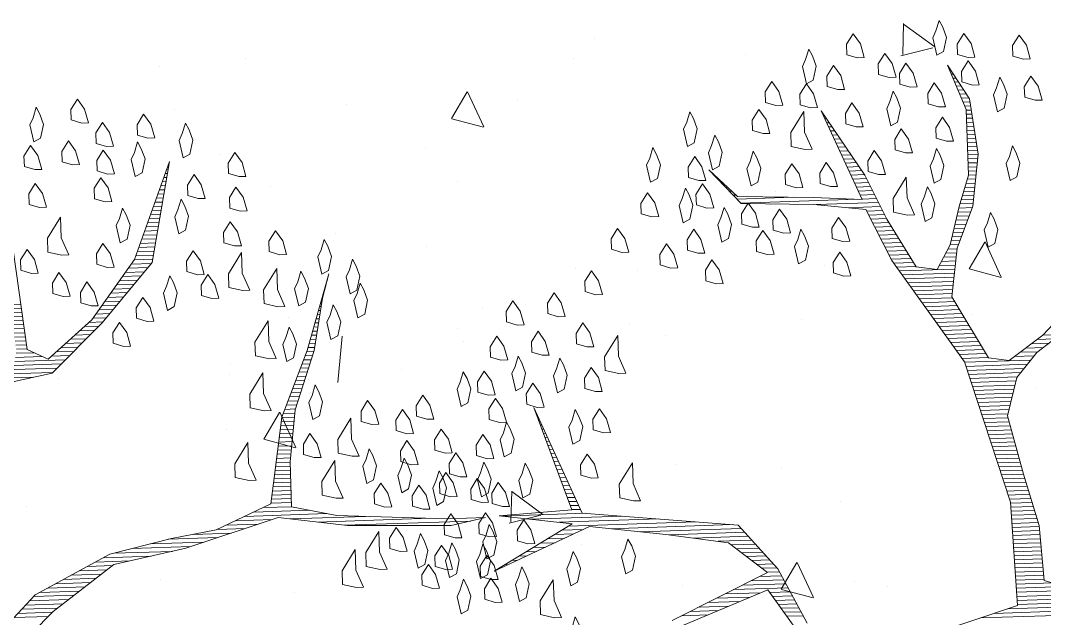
# Model space of a CAD drawing. Header units: millimetres. Extents: x 111 to 1506, y 14 to 566.
# Drawn here: x 224.209 to 225.962, y 167.522 to 168.546 of the extents above; entities that cross this region are included whole.
import ezdxf

# ---------------------------------------------------------------- set-up
doc = ezdxf.new("R2010")
doc.units = ezdxf.units.MM
doc.layers.add('ARBOLES', color=78, linetype='Continuous', lineweight=5)

# ---------------------------------------------------------------- blocks, each defined once
blk = doc.blocks.new('*X16')
at = {"color": 0}
for p, q in [((17.5775, 17.92), (17.578, 17.92)), ((17.5814, 17.91), (17.584, 17.91)), ((17.5852, 17.9), (17.59, 17.9)), ((17.5891, 17.89), (17.596, 17.89)), ((17.5929, 17.88), (17.602, 17.88)), ((17.5967, 17.87), (17.608, 17.87)), ((17.6006, 17.86), (17.614, 17.86)), ((17.6044, 17.85), (17.62, 17.85)), ((17.2621, 17.82), (17.2622, 17.82)), ((17.6083, 17.84), (17.626, 17.84)), ((17.6121, 17.83), (17.6285, 17.83)), ((17.616, 17.82), (17.6298, 17.82)), ((18.33, 17.82), (18.3316, 17.82)), ((17.2663, 17.81), (17.2685, 17.81)), ((17.2706, 17.8), (17.2748, 17.8)), ((17.6191, 17.81), (17.631, 17.81)), ((17.6191, 17.8), (17.6323, 17.8)), ((18.3221, 17.8), (18.3275, 17.8)), ((18.3261, 17.81), (18.3296, 17.81)), ((17.2748, 17.79), (17.2811, 17.79)), ((17.279, 17.78), (17.2874, 17.78)), ((17.2832, 17.77), (17.2937, 17.77)), ((17.6191, 17.79), (17.6335, 17.79)), ((17.6191, 17.78), (17.6348, 17.78)), ((17.6191, 17.77), (17.636, 17.77)), ((18.3104, 17.77), (18.3213, 17.77)), ((18.3143, 17.78), (18.3234, 17.78)), ((18.3182, 17.79), (18.3254, 17.79)), ((17.2875, 17.76), (17.3001, 17.76)), ((17.2917, 17.75), (17.3064, 17.75)), ((17.6191, 17.76), (17.6373, 17.76)), ((17.6191, 17.75), (17.6385, 17.75)), ((18.3025, 17.75), (18.3171, 17.75)), ((18.3064, 17.76), (18.3192, 17.76)), ((17.2959, 17.74), (17.3127, 17.74)), ((17.3002, 17.73), (17.319, 17.73)), ((17.3044, 17.72), (17.3253, 17.72)), ((17.6191, 17.74), (17.6398, 17.74)), ((17.6191, 17.73), (17.641, 17.73)), ((17.6191, 17.72), (17.6423, 17.72)), ((18.2907, 17.72), (18.3109, 17.72)), ((18.2946, 17.73), (18.313, 17.73)), ((18.2986, 17.74), (18.3151, 17.74)), ((17.3086, 17.71), (17.3316, 17.71)), ((17.3129, 17.7), (17.3379, 17.7)), ((17.6191, 17.71), (17.6435, 17.71)), ((17.6191, 17.7), (17.6445, 17.7)), ((18.2829, 17.7), (18.3068, 17.7)), ((18.2868, 17.71), (18.3089, 17.71)), ((16.9852, 17.68), (16.9856, 17.68)), ((16.9942, 17.67), (16.9956, 17.67)), ((17.3171, 17.69), (17.3443, 17.69)), ((17.3213, 17.68), (17.3506, 17.68)), ((17.3256, 17.67), (17.3569, 17.67)), ((17.6191, 17.69), (17.6431, 17.69)), ((17.6191, 17.68), (17.6418, 17.68)), ((17.6191, 17.67), (17.6405, 17.67)), ((18.2711, 17.67), (18.3006, 17.67)), ((18.275, 17.68), (18.3027, 17.68)), ((18.2789, 17.69), (18.3047, 17.69)), ((17.0032, 17.66), (17.0056, 17.66)), ((17.0122, 17.65), (17.0156, 17.65)), ((17.0212, 17.64), (17.0256, 17.64)), ((17.3298, 17.66), (17.3632, 17.66)), ((17.334, 17.65), (17.368, 17.65)), ((17.3382, 17.64), (17.3727, 17.64)), ((17.6157, 17.64), (17.6365, 17.64)), ((17.619, 17.65), (17.6378, 17.65)), ((17.6191, 17.66), (17.6391, 17.66)), ((18.2593, 17.64), (18.2944, 17.64)), ((18.2632, 17.65), (18.2965, 17.65)), ((18.2671, 17.66), (18.2985, 17.66)), ((17.0302, 17.63), (17.0356, 17.63)), ((17.0392, 17.62), (17.0456, 17.62)), ((17.3425, 17.63), (17.3773, 17.63)), ((17.3467, 17.62), (17.3819, 17.62)), ((17.6091, 17.62), (17.6338, 17.62)), ((17.6124, 17.63), (17.6351, 17.63)), ((18.2514, 17.62), (18.2903, 17.62)), ((18.2554, 17.63), (18.2923, 17.63)), ((17.0482, 17.61), (17.1861, 17.61)), ((17.0572, 17.6), (17.3444, 17.6)), ((17.2417, 17.59), (17.3957, 17.59)), ((17.3509, 17.61), (17.3865, 17.61)), ((17.3552, 17.6), (17.3911, 17.6)), ((17.5991, 17.59), (17.6298, 17.59)), ((17.6024, 17.6), (17.6311, 17.6)), ((17.6057, 17.61), (17.6325, 17.61)), ((18.2394, 17.59), (18.284, 17.59)), ((18.2436, 17.6), (18.2861, 17.6)), ((18.2475, 17.61), (18.2882, 17.61)), ((17.3167, 17.58), (17.4003, 17.58)), ((17.3657, 17.57), (17.405, 17.57)), ((17.5926, 17.57), (17.6261, 17.57)), ((17.5957, 17.58), (17.6285, 17.58)), ((18.2241, 17.57), (18.2717, 17.57)), ((18.2317, 17.58), (18.2805, 17.58)), ((17.3704, 17.56), (17.4096, 17.56)), ((17.3751, 17.55), (17.4142, 17.55)), ((17.3797, 17.54), (17.4197, 17.54)), ((17.5844, 17.54), (17.6136, 17.54)), ((17.5872, 17.55), (17.6178, 17.55)), ((17.5899, 17.56), (17.6219, 17.56)), ((18.2011, 17.54), (18.2452, 17.54)), ((18.2088, 17.55), (18.254, 17.55)), ((18.2164, 17.56), (18.2628, 17.56)), ((17.3844, 17.53), (17.4254, 17.53)), ((17.3891, 17.52), (17.4311, 17.52)), ((17.579, 17.52), (17.6053, 17.52)), ((17.5817, 17.53), (17.6094, 17.53)), ((18.1858, 17.52), (18.2276, 17.52)), ((18.1935, 17.53), (18.2364, 17.53)), ((18.7099, 17.52), (18.7105, 17.52)), ((18.7131, 17.53), (18.7134, 17.53)), ((17.3937, 17.51), (17.4369, 17.51)), ((17.3984, 17.5), (17.4426, 17.5)), ((17.4031, 17.49), (17.4483, 17.49)), ((17.5708, 17.49), (17.5928, 17.49)), ((17.5735, 17.5), (17.5969, 17.5)), ((17.5762, 17.51), (17.6011, 17.51)), ((17.9277, 17.49), (17.9562, 17.49)), ((18.1629, 17.49), (18.2011, 17.49)), ((18.1706, 17.5), (18.2099, 17.5)), ((18.1782, 17.51), (18.2187, 17.51)), ((18.7003, 17.49), (18.7019, 17.49)), ((18.7035, 17.5), (18.7048, 17.5)), ((18.7067, 17.51), (18.7077, 17.51)), ((17.4077, 17.48), (17.454, 17.48)), ((17.4124, 17.47), (17.4597, 17.47)), ((17.5623, 17.47), (17.5849, 17.47)), ((17.568, 17.48), (17.5886, 17.48)), ((17.929, 17.48), (17.9572, 17.48)), ((17.9303, 17.47), (17.9583, 17.47)), ((18.1476, 17.47), (18.1834, 17.47)), ((18.1553, 17.48), (18.1923, 17.48)), ((18.694, 17.47), (18.6971, 17.47)), ((18.6971, 17.48), (18.6991, 17.48)), ((17.4171, 17.46), (17.4654, 17.46)), ((17.4217, 17.45), (17.4711, 17.45)), ((17.4276, 17.44), (17.4769, 17.44)), ((17.5452, 17.44), (17.5806, 17.44)), ((17.5509, 17.45), (17.582, 17.45)), ((17.5566, 17.46), (17.5834, 17.46)), ((17.9316, 17.46), (17.9593, 17.46)), ((17.9329, 17.45), (17.9604, 17.45)), ((17.9342, 17.44), (17.9614, 17.44)), ((18.1221, 17.44), (18.157, 17.44)), ((18.1323, 17.45), (18.1658, 17.45)), ((18.14, 17.46), (18.1746, 17.46)), ((18.6844, 17.44), (18.6911, 17.44)), ((18.6876, 17.45), (18.6931, 17.45)), ((18.6908, 17.46), (18.6951, 17.46)), ((17.4343, 17.43), (17.4826, 17.43)), ((17.441, 17.42), (17.5777, 17.42)), ((17.5394, 17.43), (17.5792, 17.43)), ((17.9355, 17.43), (17.9624, 17.43)), ((17.9368, 17.42), (17.9635, 17.42)), ((18.0985, 17.42), (18.136, 17.42)), ((18.1103, 17.43), (18.1467, 17.43)), ((18.6781, 17.42), (18.6871, 17.42)), ((18.6812, 17.43), (18.6891, 17.43)), ((17.4476, 17.41), (17.5763, 17.41)), ((17.4543, 17.4), (17.5749, 17.4)), ((17.461, 17.39), (17.5734, 17.39)), ((17.9381, 17.41), (17.9645, 17.41)), ((17.9394, 17.4), (17.9655, 17.4)), ((17.9407, 17.39), (17.9666, 17.39)), ((18.063, 17.39), (18.1038, 17.39)), ((18.0748, 17.4), (18.1146, 17.4)), ((18.0867, 17.41), (18.1253, 17.41)), ((18.6685, 17.39), (18.6811, 17.39)), ((18.6717, 17.4), (18.6831, 17.4)), ((18.6749, 17.41), (18.6851, 17.41)), ((17.4676, 17.38), (17.572, 17.38)), ((17.4743, 17.37), (17.5706, 17.37)), ((17.9407, 17.37), (17.984, 17.37)), ((17.942, 17.38), (17.9676, 17.38)), ((18.0394, 17.37), (18.0824, 17.37)), ((18.0512, 17.38), (18.0931, 17.38)), ((18.6621, 17.37), (18.6771, 17.37)), ((18.6653, 17.38), (18.6791, 17.38)), ((17.481, 17.36), (17.5692, 17.36)), ((17.4876, 17.35), (17.5695, 17.35)), ((17.4943, 17.34), (17.5751, 17.34)), ((17.9347, 17.34), (18.0503, 17.34)), ((17.9367, 17.35), (18.061, 17.35)), ((17.9387, 17.36), (18.004, 17.36)), ((18.0276, 17.36), (18.0717, 17.36)), ((18.6513, 17.34), (18.6692, 17.34)), ((18.6555, 17.35), (18.6727, 17.35)), ((18.659, 17.36), (18.6751, 17.36)), ((17.501, 17.33), (17.5807, 17.33)), ((17.5076, 17.32), (17.5862, 17.32)), ((17.8637, 17.32), (18.0288, 17.32)), ((17.9087, 17.33), (18.0396, 17.33)), ((18.6429, 17.32), (18.6621, 17.32)), ((18.6471, 17.33), (18.6656, 17.33)), ((17.5143, 17.31), (17.5918, 17.31)), ((17.521, 17.3), (17.5973, 17.3)), ((17.5276, 17.29), (17.6029, 17.29)), ((17.8487, 17.31), (17.9816, 17.31)), ((18.6303, 17.29), (18.6515, 17.29)), ((18.6345, 17.3), (18.6551, 17.3)), ((18.6387, 17.31), (18.6586, 17.31)), ((17.5343, 17.28), (17.6084, 17.28)), ((17.541, 17.27), (17.614, 17.27)), ((18.6218, 17.27), (18.6445, 17.27)), ((18.626, 17.28), (18.648, 17.28)), ((17.5476, 17.26), (17.6195, 17.26)), ((17.5543, 17.25), (17.6251, 17.25)), ((17.561, 17.24), (17.6307, 17.24)), ((17.7741, 17.24), (17.817, 17.24)), ((17.7884, 17.25), (17.831, 17.25)), ((18.6092, 17.24), (18.6339, 17.24)), ((18.6134, 17.25), (18.6374, 17.25)), ((18.6176, 17.26), (18.6409, 17.26)), ((17.5676, 17.23), (17.6362, 17.23)), ((17.5743, 17.22), (17.6418, 17.22)), ((17.7456, 17.22), (17.789, 17.22)), ((17.7599, 17.23), (17.803, 17.23)), ((18.6008, 17.22), (18.6268, 17.22)), ((18.605, 17.23), (18.6303, 17.23)), ((17.581, 17.21), (17.6473, 17.21)), ((17.5876, 17.2), (17.6529, 17.2)), ((17.5939, 17.19), (17.7568, 17.19)), ((17.717, 17.2), (17.7653, 17.2)), ((17.7313, 17.21), (17.775, 17.21)), ((18.5884, 17.19), (18.6202, 17.19)), ((18.5924, 17.2), (18.6215, 17.2)), ((18.5966, 17.21), (18.6233, 17.21)), ((17.5968, 17.18), (17.7482, 17.18)), ((17.5998, 17.17), (17.7396, 17.17)), ((18.5853, 17.17), (18.6175, 17.17)), ((18.5868, 17.18), (18.6189, 17.18)), ((17.6027, 17.16), (17.731, 17.16)), ((17.6056, 17.15), (17.7225, 17.15)), ((17.6085, 17.14), (17.7189, 17.14)), ((18.5805, 17.14), (18.6135, 17.14)), ((18.5821, 17.15), (18.6149, 17.15)), ((18.5837, 17.16), (18.6162, 17.16)), ((17.6115, 17.13), (17.7161, 17.13)), ((17.6144, 17.12), (17.7134, 17.12)), ((18.5774, 17.12), (18.6109, 17.12)), ((18.5789, 17.13), (18.6122, 17.13)), ((16.5321, 17.11), (16.5325, 17.11)), ((16.5355, 17.1), (16.5367, 17.1)), ((16.5388, 17.09), (16.5409, 17.09)), ((17.6173, 17.11), (17.7107, 17.11)), ((17.6203, 17.1), (17.7079, 17.1)), ((17.6232, 17.09), (17.7052, 17.09)), ((18.5726, 17.09), (18.6069, 17.09)), ((18.5742, 17.1), (18.6082, 17.1)), ((18.5758, 17.11), (18.6095, 17.11)), ((16.5421, 17.08), (16.5451, 17.08)), ((16.5454, 17.07), (16.5493, 17.07)), ((17.6261, 17.08), (17.7025, 17.08)), ((17.629, 17.07), (17.6998, 17.07)), ((18.5695, 17.07), (18.6056, 17.07)), ((18.571, 17.08), (18.6056, 17.08)), ((16.5488, 17.06), (16.5535, 17.06)), ((16.5521, 17.05), (16.5577, 17.05)), ((16.5554, 17.04), (16.5619, 17.04)), ((17.632, 17.06), (17.697, 17.06)), ((17.6349, 17.05), (17.6968, 17.05)), ((17.6378, 17.04), (17.6992, 17.04)), ((18.5647, 17.04), (18.6056, 17.04)), ((18.5663, 17.05), (18.6056, 17.05)), ((18.5679, 17.06), (18.6056, 17.06)), ((16.5588, 17.03), (16.566, 17.03)), ((16.5621, 17.02), (16.5702, 17.02)), ((16.5654, 17.01), (16.5744, 17.01)), ((17.6407, 17.03), (17.7015, 17.03)), ((17.6437, 17.02), (17.7039, 17.02)), ((17.6466, 17.01), (17.7062, 17.01)), ((18.5598, 17.01), (18.6056, 17.01)), ((18.5615, 17.02), (18.6056, 17.02)), ((18.5632, 17.03), (18.6056, 17.03)), ((16.5688, 17), (16.5786, 17)), ((16.5721, 16.99), (16.5828, 16.99)), ((17.6495, 17), (17.7086, 17)), ((17.6524, 16.99), (17.7109, 16.99)), ((18.5565, 16.99), (18.6056, 16.99)), ((18.5582, 17), (18.6056, 17)), ((16.5754, 16.98), (16.587, 16.98)), ((16.5788, 16.97), (16.5912, 16.97)), ((16.5821, 16.96), (16.5954, 16.96)), ((17.6554, 16.98), (17.7133, 16.98)), ((17.6583, 16.97), (17.7156, 16.97)), ((17.6612, 16.96), (17.718, 16.96)), ((18.5125, 16.96), (18.6485, 16.96)), ((18.5353, 16.97), (18.6056, 16.97)), ((18.5548, 16.98), (18.6056, 16.98)), ((16.5854, 16.95), (16.5996, 16.95)), ((16.5888, 16.94), (16.6038, 16.94)), ((17.6642, 16.95), (17.7204, 16.95)), ((17.6671, 16.94), (17.7227, 16.94)), ((18.4668, 16.94), (18.5567, 16.94)), ((18.4896, 16.95), (18.6918, 16.95)), ((18.6009, 16.94), (18.7864, 16.94)), ((16.5921, 16.93), (16.608, 16.93)), ((16.5954, 16.92), (16.6122, 16.92)), ((16.5988, 16.91), (16.6164, 16.91)), ((17.67, 16.93), (17.7251, 16.93)), ((17.6729, 16.92), (17.7274, 16.92)), ((17.6759, 16.91), (17.7298, 16.91)), ((18.3608, 16.91), (18.4555, 16.91)), ((18.4211, 16.92), (18.4892, 16.92)), ((18.4439, 16.93), (18.523, 16.93)), ((18.6675, 16.93), (18.9464, 16.93)), ((18.7342, 16.92), (19.0449, 16.92)), ((16.6021, 16.9), (16.6206, 16.9)), ((16.6054, 16.89), (16.6248, 16.89)), ((17.6788, 16.9), (17.7324, 16.9)), ((17.6817, 16.89), (17.7351, 16.89)), ((18.2545, 16.89), (18.388, 16.89)), ((18.2995, 16.9), (18.4217, 16.9)), ((16.6088, 16.88), (16.629, 16.88)), ((16.6121, 16.87), (16.6331, 16.87)), ((16.6154, 16.86), (16.6373, 16.86)), ((17.6846, 16.88), (17.7378, 16.88)), ((17.6876, 16.87), (17.7404, 16.87)), ((17.6905, 16.86), (17.7431, 16.86)), ((18.1392, 16.86), (18.2561, 16.86)), ((18.1645, 16.87), (18.3086, 16.87)), ((18.2095, 16.88), (18.3542, 16.88)), ((16.443, 16.85), (16.6488, 16.85)), ((16.513, 16.84), (16.7388, 16.84)), ((17.6934, 16.85), (17.7458, 16.85)), ((17.6957, 16.84), (17.7484, 16.84)), ((18.0992, 16.84), (18.1601, 16.84)), ((18.1192, 16.85), (18.2036, 16.85)), ((16.583, 16.83), (16.8288, 16.83)), ((16.5885, 16.81), (16.6422, 16.81)), ((16.6062, 16.82), (16.9188, 16.82)), ((16.7083, 16.81), (17.0088, 16.81)), ((17.6961, 16.83), (17.7511, 16.83)), ((17.6964, 16.82), (17.7538, 16.82)), ((17.6967, 16.81), (17.7564, 16.81)), ((18.0392, 16.81), (18.1186, 16.81)), ((18.0592, 16.82), (18.1324, 16.82)), ((18.0792, 16.83), (18.1463, 16.83)), ((16.5531, 16.79), (16.5956, 16.79)), ((16.5708, 16.8), (16.6189, 16.8)), ((16.7816, 16.8), (17.0309, 16.8)), ((16.8532, 16.79), (17.0394, 16.79)), ((17.6971, 16.8), (17.7591, 16.8)), ((17.6974, 16.79), (17.7618, 16.79)), ((17.9992, 16.79), (18.0909, 16.79)), ((18.0192, 16.8), (18.1047, 16.8)), ((16.5001, 16.76), (16.5256, 16.76)), ((16.5178, 16.77), (16.5489, 16.77)), ((16.5355, 16.78), (16.5722, 16.78)), ((16.9132, 16.78), (17.0478, 16.78)), ((16.9732, 16.77), (17.0563, 16.77)), ((17.0054, 16.76), (17.0647, 16.76)), ((17.6977, 16.78), (17.7639, 16.78)), ((17.6981, 16.77), (17.7645, 16.77)), ((17.6984, 16.76), (17.7651, 16.76)), ((17.9535, 16.76), (18.0494, 16.76)), ((17.9635, 16.77), (18.0632, 16.77)), ((17.9792, 16.78), (18.0771, 16.78)), ((16.4647, 16.74), (16.4789, 16.74)), ((16.4824, 16.75), (16.5022, 16.75)), ((17.0177, 16.75), (17.0732, 16.75)), ((17.0299, 16.74), (17.0817, 16.74)), ((17.6987, 16.75), (17.7657, 16.75)), ((17.6991, 16.74), (17.7664, 16.74)), ((17.9335, 16.74), (18.0217, 16.74)), ((17.9435, 16.75), (18.0355, 16.75)), ((16.4293, 16.72), (16.4322, 16.72)), ((16.447, 16.73), (16.4556, 16.73)), ((17.0421, 16.73), (17.0901, 16.73)), ((17.0543, 16.72), (17.0986, 16.72)), ((17.0665, 16.71), (17.1071, 16.71)), ((17.6994, 16.73), (17.767, 16.73)), ((17.6997, 16.72), (17.7676, 16.72)), ((17.7001, 16.71), (17.7682, 16.71)), ((17.9135, 16.72), (17.9979, 16.72)), ((17.9235, 16.73), (18.0084, 16.73)), ((17.0788, 16.7), (17.1155, 16.7)), ((17.091, 16.69), (17.1213, 16.69)), ((17.7004, 16.7), (17.7689, 16.7)), ((17.7007, 16.69), (17.7695, 16.69)), ((17.0288, 16.66), (17.1363, 16.66)), ((17.0504, 16.67), (17.1313, 16.67)), ((17.0719, 16.68), (17.1263, 16.68)), ((17.7011, 16.68), (17.7701, 16.68)), ((17.7014, 16.67), (17.7707, 16.67)), ((17.7017, 16.66), (17.7714, 16.66)), ((16.9858, 16.64), (17.0741, 16.64)), ((17.0073, 16.65), (17.1413, 16.65)), ((17.0964, 16.64), (17.1463, 16.64)), ((17.7021, 16.65), (17.772, 16.65)), ((17.7024, 16.64), (17.7924, 16.64)), ((16.9211, 16.61), (16.995, 16.61)), ((16.9427, 16.62), (17.0214, 16.62)), ((16.9642, 16.63), (17.0477, 16.63)), ((17.1031, 16.63), (17.1513, 16.63)), ((17.1097, 16.62), (17.1563, 16.62)), ((17.1164, 16.61), (17.1613, 16.61)), ((17.7027, 16.63), (17.8224, 16.63)), ((17.7031, 16.62), (17.8923, 16.62)), ((17.7034, 16.61), (17.8818, 16.61)), ((16.8781, 16.59), (16.9423, 16.59)), ((16.8996, 16.6), (16.9686, 16.6)), ((17.1231, 16.6), (17.1663, 16.6)), ((17.1297, 16.59), (17.1713, 16.59)), ((17.7037, 16.6), (17.8712, 16.6)), ((17.7041, 16.59), (17.8606, 16.59)), ((17.1364, 16.58), (17.1763, 16.58)), ((17.6123, 16.56), (17.8338, 16.56)), ((17.646, 16.57), (17.8418, 16.57)), ((17.6798, 16.58), (17.8501, 16.58))]:
    blk.add_line(p, q, dxfattribs=at)
blk = doc.blocks.new('E1E')
at = {"layer": 'ARBOLES', "ltscale": 0.2}
for p, q in [((96.7277, 58.6218), (96.7277, 58.6218)), ((96.7897, 58.5418), (96.7897, 58.5418)), ((96.7825, 58.4946), (96.7278, 58.4546)), ((96.8025, 58.431), (96.78, 58.4907)), ((96.4032, 58.4799), (96.4032, 58.4799)), ((96.6289, 58.4788), (96.6289, 58.4788)), ((96.8019, 58.4317), (96.7246, 58.4514)), ((96.2019, 58.3461), (96.1439, 58.4008)), ((96.2114, 58.4099), (96.1441, 58.4015)), ((96.2025, 58.3466), (96.2117, 58.4097)), ((96.0788, 58.338), (96.0788, 58.338)), ((96.0113, 58.3231), (96.0113, 58.3231)), ((96.5104, 58.2531), (96.5104, 58.2531)), ((95.7543, 58.1961), (95.7543, 58.1961)), ((96.1659, 58.1962), (96.1659, 58.1962)), ((96.3063, 58.1771), (96.3063, 58.1771)), ((97.0096, 58.183), (97.0096, 58.183)), ((97.032, 58.1625), (97.032, 58.1625)), ((96.7075, 58.0206), (96.7075, 58.0206)), ((97.1546, 58.0293), (97.1546, 58.0293)), ((96.6306, 58.0145), (96.6306, 58.0145)), ((95.5753, 57.9605), (95.5753, 57.9605)), ((96.8535, 57.957), (96.8535, 57.957)), ((95.3825, 57.8989), (95.3825, 57.8989)), ((96.7329, 57.9133), (96.7329, 57.9133)), ((96.3831, 57.8787), (96.3831, 57.8787)), ((95.6956, 57.8639), (95.6956, 57.8639)), ((97.2321, 57.8433), (97.2321, 57.8433)), ((95.1169, 57.82), (95.1169, 57.82)), ((95.8816, 57.8288), (95.8816, 57.8288)), ((96.3808, 57.7588), (96.3808, 57.7588)), ((96.0586, 57.7367), (96.0586, 57.7367)), ((96.5308, 57.6837), (96.5308, 57.6837)), ((96.0916, 57.5886), (96.0336, 57.6433)), ((96.1011, 57.6524), (96.0338, 57.644)), ((96.0922, 57.5891), (96.1014, 57.6522)), ((96.5309, 57.6553), (96.5309, 57.6553)), ((94.9516, 57.6149), (94.9516, 57.6149)), ((95.7341, 57.5948), (95.7341, 57.5948)), ((95.3729, 57.5622), (95.3729, 57.5622)), ((97.0189, 57.5576), (97.0189, 57.5576)), ((95.2847, 57.4872), (95.2267, 57.5419)), ((95.2942, 57.551), (95.227, 57.5425)), ((95.2854, 57.4877), (95.2946, 57.5508)), ((96.9955, 57.5021), (96.9955, 57.5021)), ((94.7552, 57.4724), (94.7552, 57.4724)), ((95.4096, 57.4529), (95.4096, 57.4529)), ((95.4163, 57.4332), (95.4163, 57.4332)), ((96.6945, 57.4157), (96.6945, 57.4157)), ((95.2543, 57.4023), (95.2543, 57.4023)), ((96.4995, 57.3914), (96.4995, 57.3914)), ((95.2247, 57.2935), (95.1969, 57.385)), ((95.7535, 57.3323), (95.7535, 57.3323)), ((95.0851, 57.311), (95.0851, 57.311)), ((95.3415, 57.2983), (95.3415, 57.2983)), ((96.3968, 57.2987), (96.3421, 57.2587)), ((96.4168, 57.2351), (96.3942, 57.2948)), ((96.2526, 57.2622), (96.2526, 57.2622)), ((96.37, 57.2738), (96.37, 57.2738)), ((96.4161, 57.2358), (96.3388, 57.2555)), ((94.9776, 57.1326), (94.9776, 57.1326)), ((95.3165, 57.1024), (95.3165, 57.1024)), ((95.4768, 57.0625), (95.4768, 57.0625)), ((95.5976, 57.0405), (95.5976, 57.0405)), ((95.721, 56.99), (95.721, 56.99)), ((95.1247, 56.908), (95.1247, 56.908)), ((95.7812, 56.9208), (95.7812, 56.9208)), ((95.3965, 56.8481), (95.3965, 56.8481)), ((95.6238, 56.8379), (95.6238, 56.8379)), ((95.1744, 56.7297), (95.1164, 56.7844)), ((95.1839, 56.7935), (95.1166, 56.785)), ((95.175, 56.7302), (95.1842, 56.7933)), ((95.072, 56.7062), (95.072, 56.7062))]:
    blk.add_line(p, q, dxfattribs=at)
for points in [[(96.1362, 58.4542), (96.2345, 58.3733), (96.3437, 58.3206), (96.6509, 58.4184), (96.8252, 58.2544), (96.6733, 58.4206), (96.807, 58.4879), (96.6617, 58.4466), (96.7737, 58.5977), (96.6263, 58.4386), (96.4745, 58.3944), (96.3488, 58.3618), (96.2512, 58.3884), (96.3956, 58.5541)], [(96.3934, 58.5765), (96.2367, 58.421), (96.1282, 58.4896)], [(95.6347, 58.2152), (95.5632, 58.0431), (95.4838, 57.9065), (95.3588, 57.8196), (95.2064, 57.6894), (95.0676, 57.651), (94.8696, 57.5706), (94.8103, 57.5286), (94.8819, 57.5605), (95.0958, 57.6402), (95.189, 57.6583), (95.2267, 57.5738), (95.2571, 57.4704), (95.2673, 57.3425), (95.2913, 57.2362), (95.2985, 57.1849), (95.2803, 57.3482), (95.2773, 57.495), (95.2418, 57.6273), (95.231, 57.6692), (95.3147, 57.761), (95.3935, 57.8117), (95.499, 57.8898), (95.6102, 58.0251), (95.6715, 58.1849), (95.7164, 58.1893), (95.7692, 58.0881), (95.8387, 58.0021), (95.9139, 57.9032), (95.9263, 57.8229), (95.9075, 57.76), (95.8454, 57.6544), (95.75, 57.5886), (95.693, 57.4541), (95.6447, 57.3001), (95.6897, 57.0941), (95.6801, 57.308), (95.7154, 57.4563), (95.7681, 57.5655), (95.8158, 57.5633), (95.9193, 57.3834)], [(95.8801, 57.6465), (95.909, 57.7217), (95.9538, 57.7962), (95.9957, 57.8071), (96.1128, 57.719), (96.1404, 57.6221), (96.1426, 57.5296), (96.173, 57.4262), (96.2324, 57.3279), (96.3004, 57.2803), (96.2302, 57.3504), (96.1752, 57.4739), (96.1686, 57.5412), (96.1563, 57.6214), (96.162, 57.6785), (96.2039, 57.6894), (96.2965, 57.6215), (96.3732, 57.5543), (96.5063, 57.4655), (96.3594, 57.6027), (96.4534, 57.6368), (96.5994, 57.694), (96.6746, 57.6651), (96.5871, 57.7041), (96.4476, 57.6498), (96.3442, 57.6194), (96.2553, 57.6966), (96.0383, 57.8338), (95.8415, 58.0658), (95.7481, 58.258), (95.9006, 58.3882)]]:
    blk.add_lwpolyline(points, dxfattribs=at)
for points in [[(96.8242, 58.6592), (96.8249, 58.6751), (96.8039, 58.7047), (96.7938, 58.6924), (96.7989, 58.6635), (96.8141, 58.6469), (96.8264, 58.6368)], [(96.5813, 58.6446), (96.582, 58.6605), (96.5611, 58.6901), (96.551, 58.6778), (96.556, 58.6489), (96.5712, 58.6323), (96.5835, 58.6222)], [(96.7476, 58.6563), (96.77, 58.6585), (96.7787, 58.6389), (96.7744, 58.6136), (96.7527, 58.6274), (96.7346, 58.6505)], [(96.6225, 58.6396), (96.6515, 58.6446), (96.663, 58.6186), (96.6544, 58.568), (96.637, 58.607), (96.6095, 58.6338)], [(96.7223, 58.5905), (96.7231, 58.6064), (96.7021, 58.636), (96.692, 58.6237), (96.697, 58.5948), (96.7122, 58.5782), (96.7245, 58.5681)], [(96.8676, 58.6318), (96.89, 58.634), (96.8987, 58.6144), (96.8944, 58.5891), (96.8727, 58.6029), (96.8546, 58.626)], [(96.8142, 58.5768), (96.8149, 58.5927), (96.7939, 58.6223), (96.7838, 58.61), (96.7889, 58.5811), (96.804, 58.5645), (96.8163, 58.5544)], [(96.6364, 58.521), (96.6371, 58.5369), (96.6161, 58.5665), (96.606, 58.5542), (96.6111, 58.5253), (96.6263, 58.5087), (96.6385, 58.4986)], [(96.8742, 58.5645), (96.8966, 58.5667), (96.9053, 58.5472), (96.9009, 58.5219), (96.8792, 58.5356), (96.8612, 58.5588)], [(96.8091, 58.5356), (96.8315, 58.5378), (96.8402, 58.5183), (96.8359, 58.493), (96.8142, 58.5067), (96.7961, 58.5298)], [(96.541, 58.4552), (96.5417, 58.4711), (96.5207, 58.5007), (96.5106, 58.4884), (96.5157, 58.4595), (96.5309, 58.4429), (96.5432, 58.4328)], [(96.9154, 58.4894), (96.9378, 58.4916), (96.9465, 58.4721), (96.9422, 58.4468), (96.9205, 58.4605), (96.9024, 58.4836)], [(96.8511, 58.4763), (96.8735, 58.4785), (96.8822, 58.459), (96.8779, 58.4337), (96.8562, 58.4474), (96.8381, 58.4705)], [(96.7962, 58.3896), (96.7969, 58.4055), (96.7759, 58.4351), (96.7658, 58.4228), (96.7709, 58.3939), (96.7861, 58.3773), (96.7984, 58.3671)], [(96.562, 58.3554), (96.5909, 58.3605), (96.6025, 58.3345), (96.5939, 58.2839), (96.5765, 58.3229), (96.549, 58.3496)], [(96.8635, 58.326), (96.8642, 58.3419), (96.8432, 58.3715), (96.8331, 58.3592), (96.8382, 58.3303), (96.8534, 58.3137), (96.8657, 58.3036)], [(96.6603, 58.3446), (96.6828, 58.3468), (96.6914, 58.3273), (96.6871, 58.302), (96.6654, 58.3157), (96.6473, 58.3388)], [(96.7421, 58.2486), (96.7428, 58.2645), (96.7218, 58.2941), (96.7117, 58.2818), (96.7168, 58.2529), (96.732, 58.2363), (96.7443, 58.2261)], [(96.8787, 58.3094), (96.9011, 58.3116), (96.9098, 58.292), (96.9055, 58.2667), (96.8838, 58.2805), (96.8657, 58.3036)], [(96.985, 58.2632), (96.9857, 58.2791), (96.9647, 58.3087), (96.9546, 58.2964), (96.9597, 58.2675), (96.9749, 58.2509), (96.9872, 58.2408)], [(96.8187, 58.2515), (96.8411, 58.2537), (96.8498, 58.2342), (96.8455, 58.2089), (96.8238, 58.2226), (96.8057, 58.2457)], [(96.9214, 58.266), (96.9438, 58.2682), (96.9525, 58.2487), (96.9481, 58.2234), (96.9264, 58.2371), (96.9084, 58.2602)], [(96.672, 58.2485), (96.6944, 58.2507), (96.7031, 58.2312), (96.6988, 58.2059), (96.6771, 58.2196), (96.659, 58.2427)], [(96.8925, 58.1908), (96.8932, 58.2067), (96.8722, 58.2364), (96.8621, 58.2241), (96.8672, 58.1951), (96.8824, 58.1785), (96.8947, 58.1684)], [(96.8116, 58.1626), (96.8123, 58.1785), (96.7913, 58.2081), (96.7812, 58.1958), (96.7863, 58.1669), (96.8014, 58.1503), (96.8137, 58.1402)], [(96.9243, 58.1894), (96.9467, 58.1916), (96.9554, 58.1721), (96.9511, 58.1468), (96.9294, 58.1605), (96.9113, 58.1836)], [(96.7197, 58.1762), (96.7422, 58.1784), (96.7508, 58.1589), (96.7465, 58.1336), (96.7248, 58.1473), (96.7067, 58.1705)], [(96.8492, 58.1481), (96.8716, 58.1503), (96.8803, 58.1308), (96.8759, 58.1055), (96.8542, 58.1192), (96.8362, 58.1423)], [(96.6887, 58.1235), (96.7176, 58.1285), (96.7292, 58.1025), (96.7206, 58.0519), (96.7032, 58.0909), (96.6757, 58.1177)], [(96.9208, 58.1099), (96.9432, 58.1121), (96.9518, 58.0926), (96.9475, 58.0672), (96.9258, 58.081), (96.9077, 58.1041)], [(96.7704, 58.0975), (96.7928, 58.0997), (96.8015, 58.0802), (96.7972, 58.0549), (96.7755, 58.0686), (96.7574, 58.0917)], [(96.8485, 58.0621), (96.8709, 58.0643), (96.8796, 58.0448), (96.8753, 58.0195), (96.8536, 58.0332), (96.8355, 58.0563)], [(96.7943, 57.9912), (96.8167, 57.9934), (96.8254, 57.9739), (96.8211, 57.9486), (96.7994, 57.9623), (96.7813, 57.9854)], [(96.5725, 57.8769), (96.5949, 57.879), (96.6036, 57.8595), (96.5993, 57.8342), (96.5776, 57.848), (96.5595, 57.8711)], [(96.6715, 57.882), (96.6939, 57.8842), (96.7026, 57.8647), (96.6983, 57.8394), (96.6766, 57.8531), (96.6585, 57.8762)], [(96.7771, 57.89), (96.7995, 57.8922), (96.8082, 57.8727), (96.8038, 57.8474), (96.7821, 57.8611), (96.764, 57.8842)], [(96.6311, 57.8328), (96.6535, 57.835), (96.6622, 57.8155), (96.6578, 57.7902), (96.6362, 57.8039), (96.6181, 57.827)], [(96.6145, 57.7475), (96.6152, 57.7634), (96.5942, 57.793), (96.5841, 57.7807), (96.5892, 57.7518), (96.6044, 57.7352), (96.6167, 57.7251)], [(96.7475, 57.7989), (96.7699, 57.8011), (96.7786, 57.7816), (96.7743, 57.7563), (96.7526, 57.77), (96.7345, 57.7931)], [(95.0025, 57.7623), (95.0314, 57.7674), (95.0429, 57.7413), (95.0343, 57.6907), (95.0169, 57.7298), (94.9894, 57.7565)], [(96.4511, 57.7293), (96.4519, 57.7452), (96.4309, 57.7748), (96.4208, 57.7625), (96.4258, 57.7336), (96.441, 57.717), (96.4533, 57.7069)], [(96.4981, 57.7814), (96.5205, 57.7836), (96.5292, 57.7641), (96.5249, 57.7388), (96.5032, 57.7525), (96.4851, 57.7756)], [(96.7034, 57.7403), (96.7041, 57.7562), (96.6832, 57.7859), (96.673, 57.7736), (96.6781, 57.7446), (96.6933, 57.728), (96.7056, 57.7179)], [(96.3347, 57.7632), (96.3571, 57.7654), (96.3658, 57.7459), (96.3615, 57.7206), (96.3398, 57.7343), (96.3217, 57.7574)], [(96.483, 57.7279), (96.5054, 57.7301), (96.5141, 57.7106), (96.5097, 57.6853), (96.488, 57.699), (96.4699, 57.7221)], [(96.5473, 57.7409), (96.5697, 57.7431), (96.5784, 57.7236), (96.5741, 57.6983), (96.5524, 57.712), (96.5343, 57.7351)], [(96.6492, 57.7396), (96.6716, 57.7417), (96.6803, 57.7222), (96.676, 57.6969), (96.6543, 57.7107), (96.6362, 57.7338)], [(96.7967, 57.6883), (96.7974, 57.7042), (96.7764, 57.7339), (96.7663, 57.7216), (96.7714, 57.6927), (96.7866, 57.676), (96.7989, 57.6659)], [(94.8565, 57.7051), (94.8789, 57.7072), (94.8876, 57.6877), (94.8832, 57.6624), (94.8616, 57.6761), (94.8435, 57.6993)], [(94.9714, 57.7095), (95.0003, 57.7146), (95.0119, 57.6885), (95.0033, 57.6379), (94.9859, 57.677), (94.9584, 57.7037)], [(96.3637, 57.6982), (96.3861, 57.7003), (96.3948, 57.6808), (96.3905, 57.6555), (96.3688, 57.6692), (96.3507, 57.6924)], [(96.6854, 57.6933), (96.7078, 57.6955), (96.7165, 57.676), (96.7122, 57.6507), (96.6905, 57.6644), (96.6724, 57.6875)], [(94.8529, 57.6255), (94.8536, 57.6414), (94.8326, 57.6711), (94.8225, 57.6588), (94.8276, 57.6299), (94.8428, 57.6132), (94.8551, 57.6031)], [(94.9201, 57.6321), (94.9208, 57.648), (94.8999, 57.6776), (94.8898, 57.6653), (94.8948, 57.6364), (94.91, 57.6198), (94.9223, 57.6097)], [(94.9469, 57.6596), (94.9693, 57.6618), (94.978, 57.6423), (94.9736, 57.6169), (94.9519, 57.6307), (94.9339, 57.6538)], [(96.6023, 57.6174), (96.603, 57.6333), (96.582, 57.6629), (96.5719, 57.6506), (96.577, 57.6217), (96.5922, 57.6051), (96.6045, 57.595)], [(96.6883, 57.6167), (96.689, 57.6326), (96.6681, 57.6622), (96.6579, 57.6499), (96.663, 57.621), (96.6782, 57.6044), (96.6905, 57.5943)], [(94.7517, 57.6428), (94.7741, 57.645), (94.7828, 57.6255), (94.7785, 57.6002), (94.7568, 57.6139), (94.7387, 57.637)], [(95.2902, 57.641), (95.3192, 57.6461), (95.3307, 57.6201), (95.3221, 57.5695), (95.3047, 57.6085), (95.2772, 57.6352)], [(96.4946, 57.6317), (96.517, 57.6339), (96.5257, 57.6144), (96.5214, 57.5891), (96.4997, 57.6028), (96.4816, 57.626)], [(96.7541, 57.5914), (96.7548, 57.6073), (96.7339, 57.637), (96.7237, 57.6247), (96.7288, 57.5958), (96.744, 57.5791), (96.7563, 57.569)], [(94.7959, 57.5612), (94.7966, 57.5771), (94.7756, 57.6067), (94.7655, 57.5944), (94.7705, 57.5655), (94.7857, 57.5489), (94.798, 57.5388)], [(95.1103, 57.6076), (95.1392, 57.6127), (95.1508, 57.5867), (95.1421, 57.5361), (95.1248, 57.5751), (95.0973, 57.6019)], [(96.2604, 57.5976), (96.2893, 57.6027), (96.3009, 57.5767), (96.2923, 57.5261), (96.2749, 57.5651), (96.2474, 57.5918)], [(96.4295, 57.6028), (96.452, 57.605), (96.4606, 57.5855), (96.4563, 57.5602), (96.4346, 57.5739), (96.4165, 57.597)], [(95.0105, 57.5866), (95.0329, 57.5888), (95.0416, 57.5693), (95.0373, 57.544), (95.0156, 57.5577), (94.9975, 57.5808)], [(96.1021, 57.5505), (96.1028, 57.5664), (96.0818, 57.596), (96.0717, 57.5837), (96.0768, 57.5548), (96.092, 57.5382), (96.1043, 57.5281)], [(96.2424, 57.5506), (96.2431, 57.5665), (96.2221, 57.5961), (96.212, 57.5838), (96.2171, 57.5549), (96.2322, 57.5383), (96.2445, 57.5282)], [(94.9361, 57.5613), (94.9585, 57.5634), (94.9672, 57.5439), (94.9629, 57.5186), (94.9412, 57.5323), (94.9231, 57.5555)], [(95.0836, 57.51), (95.0843, 57.5259), (95.0633, 57.5556), (95.0532, 57.5433), (95.0583, 57.5144), (95.0735, 57.4977), (95.0858, 57.4876)], [(96.5069, 57.5515), (96.5358, 57.5566), (96.5474, 57.5306), (96.5388, 57.48), (96.5214, 57.519), (96.4939, 57.5457)], [(96.5995, 57.5537), (96.6219, 57.5559), (96.6306, 57.5364), (96.6262, 57.5111), (96.6045, 57.5248), (96.5865, 57.548)], [(94.7091, 57.5459), (94.7315, 57.5481), (94.7402, 57.5286), (94.7359, 57.5033), (94.7142, 57.517), (94.6961, 57.5401)], [(94.9332, 57.4976), (94.934, 57.5135), (94.913, 57.5432), (94.9029, 57.5309), (94.9079, 57.502), (94.9231, 57.4853), (94.9354, 57.4752)], [(95.0099, 57.5006), (95.0106, 57.5165), (94.9896, 57.5461), (94.9795, 57.5338), (94.9846, 57.5049), (94.9998, 57.4883), (95.0121, 57.4782)], [(95.1841, 57.547), (95.2065, 57.5492), (95.2151, 57.5296), (95.2108, 57.5043), (95.1891, 57.5181), (95.171, 57.5412)], [(96.3472, 57.5427), (96.3696, 57.5449), (96.3783, 57.5254), (96.374, 57.5001), (96.3523, 57.5138), (96.3342, 57.5369)], [(95.1125, 57.5151), (95.1414, 57.5202), (95.153, 57.4942), (95.1444, 57.4436), (95.127, 57.4826), (95.0995, 57.5093)], [(96.2547, 57.4704), (96.2554, 57.4863), (96.2344, 57.5159), (96.2243, 57.5036), (96.2294, 57.4747), (96.2446, 57.4581), (96.2569, 57.448)], [(94.7865, 57.4946), (94.8089, 57.4968), (94.8176, 57.4773), (94.8133, 57.452), (94.7916, 57.4657), (94.7735, 57.4889)], [(94.8545, 57.447), (94.8552, 57.4629), (94.8342, 57.4925), (94.8241, 57.4802), (94.8292, 57.4513), (94.8444, 57.4347), (94.8567, 57.4246)], [(95.3157, 57.4965), (95.3446, 57.5015), (95.3561, 57.4755), (95.3475, 57.4249), (95.3301, 57.4639), (95.3026, 57.4907)], [(96.5966, 57.4901), (96.619, 57.4923), (96.6277, 57.4728), (96.6234, 57.4475), (96.6017, 57.4612), (96.5836, 57.4843)], [(94.8906, 57.4709), (94.913, 57.4731), (94.9217, 57.4535), (94.9174, 57.4282), (94.8957, 57.442), (94.8776, 57.4651)], [(94.9933, 57.4854), (95.0157, 57.4876), (95.0243, 57.4681), (95.02, 57.4428), (94.9983, 57.4565), (94.9802, 57.4796)], [(95.2362, 57.4299), (95.2369, 57.4458), (95.2159, 57.4754), (95.2058, 57.4631), (95.2109, 57.4342), (95.2261, 57.4176), (95.2384, 57.4075)], [(95.6337, 57.4822), (95.6561, 57.4844), (95.6648, 57.4649), (95.6605, 57.4396), (95.6388, 57.4533), (95.6207, 57.4764)], [(96.3125, 57.4805), (96.3349, 57.4827), (96.3436, 57.4632), (96.3393, 57.4379), (96.3176, 57.4516), (96.2995, 57.4747)], [(96.4268, 57.469), (96.4492, 57.4712), (96.4578, 57.4517), (96.4535, 57.4264), (96.4318, 57.4401), (96.4137, 57.4633)], [(96.1116, 57.4067), (96.1123, 57.4226), (96.0913, 57.4522), (96.0812, 57.4399), (96.0863, 57.411), (96.1015, 57.3944), (96.1138, 57.3842)], [(96.5287, 57.4677), (96.5511, 57.4699), (96.5598, 57.4503), (96.5555, 57.425), (96.5338, 57.4388), (96.5157, 57.4619)], [(94.9369, 57.4369), (94.9593, 57.4391), (94.968, 57.4196), (94.9637, 57.3943), (94.942, 57.408), (94.9239, 57.4311)], [(95.0258, 57.4298), (95.0482, 57.4319), (95.0569, 57.4124), (95.0526, 57.3871), (95.0309, 57.4008), (95.0128, 57.424)], [(95.0996, 57.4392), (95.122, 57.4414), (95.1306, 57.4219), (95.1263, 57.3966), (95.1046, 57.4103), (95.0865, 57.4334)], [(95.727, 57.4302), (95.7494, 57.4324), (95.7581, 57.4129), (95.7538, 57.3876), (95.7321, 57.4013), (95.714, 57.4245)], [(95.7877, 57.4339), (95.8102, 57.4361), (95.8188, 57.4166), (95.8145, 57.3913), (95.7928, 57.405), (95.7747, 57.4281)], [(96.2432, 57.4263), (96.2656, 57.4285), (96.2743, 57.4089), (96.2699, 57.3836), (96.2482, 57.3974), (96.2302, 57.4205)], [(96.382, 57.3946), (96.3827, 57.4105), (96.3617, 57.4401), (96.3516, 57.4278), (96.3567, 57.3989), (96.3719, 57.3823), (96.3842, 57.3721)], [(94.8531, 57.4152), (94.8755, 57.4174), (94.8842, 57.3978), (94.8798, 57.3725), (94.8581, 57.3863), (94.8401, 57.4094)], [(95.6085, 57.4164), (95.6309, 57.4186), (95.6396, 57.3991), (95.6353, 57.3738), (95.6136, 57.3875), (95.5955, 57.4106)], [(95.8666, 57.4144), (95.889, 57.4166), (95.8976, 57.3971), (95.8933, 57.3718), (95.8716, 57.3855), (95.8535, 57.4086)], [(96.4911, 57.412), (96.5135, 57.4142), (96.5222, 57.3947), (96.5179, 57.3694), (96.4962, 57.3831), (96.4781, 57.4062)], [(96.5757, 57.3795), (96.5764, 57.3954), (96.5555, 57.425), (96.5453, 57.4127), (96.5504, 57.3838), (96.5656, 57.3672), (96.5779, 57.3571)], [(94.9984, 57.3864), (95.0208, 57.3885), (95.0295, 57.369), (95.0252, 57.3437), (95.0035, 57.3575), (94.9854, 57.3806)], [(95.3461, 57.3931), (95.375, 57.3982), (95.3866, 57.3722), (95.3779, 57.3216), (95.3606, 57.3606), (95.3331, 57.3873)], [(95.3309, 57.3396), (95.3317, 57.3555), (95.3107, 57.3851), (95.3006, 57.3728), (95.3056, 57.3439), (95.3208, 57.3273), (95.3331, 57.3172)], [(95.5984, 57.334), (95.5991, 57.3499), (95.5781, 57.3795), (95.568, 57.3672), (95.5731, 57.3383), (95.5883, 57.3217), (95.6006, 57.3116)], [(96.2851, 57.367), (96.3075, 57.3692), (96.3162, 57.3497), (96.3119, 57.3244), (96.2902, 57.3381), (96.2721, 57.3612)], [(95.7264, 57.3442), (95.7488, 57.3464), (95.7575, 57.3269), (95.7531, 57.3016), (95.7314, 57.3153), (95.7134, 57.3384)], [(95.8225, 57.3559), (95.8514, 57.3609), (95.863, 57.3349), (95.8544, 57.2843), (95.837, 57.3233), (95.8095, 57.3501)], [(96.3545, 57.3512), (96.377, 57.3533), (96.3856, 57.3338), (96.3813, 57.3085), (96.3596, 57.3223), (96.3415, 57.3454)], [(96.4023, 57.349), (96.4247, 57.3512), (96.4334, 57.3317), (96.429, 57.3064), (96.4073, 57.3201), (96.3893, 57.3432)], [(95.5023, 57.3224), (95.5247, 57.3246), (95.5334, 57.305), (95.5291, 57.2797), (95.5074, 57.2935), (95.4893, 57.3166)], [(96.1891, 57.2853), (96.1898, 57.3012), (96.1688, 57.3308), (96.1587, 57.3185), (96.1637, 57.2896), (96.1789, 57.273), (96.1912, 57.2629)], [(96.4782, 57.3361), (96.5006, 57.3383), (96.5093, 57.3187), (96.5049, 57.2934), (96.4833, 57.3072), (96.4652, 57.3303)], [(95.2638, 57.2629), (95.2645, 57.2788), (95.2435, 57.3085), (95.2334, 57.2962), (95.2385, 57.2673), (95.2537, 57.2506), (95.266, 57.2405)], [(95.37, 57.2869), (95.3989, 57.2919), (95.4105, 57.2659), (95.4019, 57.2153), (95.3845, 57.2543), (95.357, 57.2811)], [(95.4495, 57.2833), (95.4785, 57.2884), (95.49, 57.2624), (95.4814, 57.2118), (95.464, 57.2508), (95.4365, 57.2775)], [(95.5486, 57.2884), (95.571, 57.2906), (95.5797, 57.2711), (95.5753, 57.2458), (95.5537, 57.2595), (95.5356, 57.2826)], [(95.7409, 57.2416), (95.7416, 57.2575), (95.7206, 57.2871), (95.7105, 57.2748), (95.7156, 57.2459), (95.7308, 57.2293), (95.7431, 57.2192)], [(95.9021, 57.2822), (95.9245, 57.2844), (95.9332, 57.2648), (95.9288, 57.2395), (95.9071, 57.2533), (95.8891, 57.2764)], [(96.1059, 57.2794), (96.1283, 57.2816), (96.137, 57.2621), (96.1327, 57.2368), (96.111, 57.2505), (96.0929, 57.2736)], [(96.2375, 57.299), (96.2599, 57.3012), (96.2686, 57.2817), (96.2643, 57.2564), (96.2426, 57.2701), (96.2245, 57.2932)], [(95.3513, 57.224), (95.352, 57.2399), (95.331, 57.2695), (95.3209, 57.2572), (95.326, 57.2283), (95.3412, 57.2117), (95.3535, 57.2015)], [(96.3489, 57.2239), (96.3496, 57.2398), (96.3286, 57.2695), (96.3185, 57.2572), (96.3236, 57.2282), (96.3387, 57.2116), (96.351, 57.2015)], [(95.2291, 57.2007), (95.2298, 57.2166), (95.2088, 57.2463), (95.1987, 57.234), (95.2038, 57.2051), (95.219, 57.1884), (95.2313, 57.1783)], [(96.2671, 57.2499), (96.2896, 57.2521), (96.2982, 57.2326), (96.2939, 57.2073), (96.2722, 57.221), (96.2541, 57.2441)], [(95.6361, 57.1793), (95.6368, 57.1952), (95.6158, 57.2249), (95.6057, 57.2126), (95.6108, 57.1837), (95.626, 57.167), (95.6383, 57.1569)], [(95.7814, 57.2206), (95.8038, 57.2228), (95.8125, 57.2033), (95.8082, 57.178), (95.7865, 57.1917), (95.7684, 57.2149)], [(95.2624, 57.161), (95.2631, 57.1769), (95.2421, 57.2065), (95.232, 57.1942), (95.2371, 57.1653), (95.2523, 57.1487), (95.2646, 57.1386)], [(95.5002, 57.2045), (95.5226, 57.2067), (95.5313, 57.1872), (95.527, 57.1619), (95.5053, 57.1756), (95.4872, 57.1988)], [(95.9404, 57.2135), (95.9628, 57.2157), (95.9715, 57.1962), (95.9672, 57.1709), (95.9455, 57.1846), (95.9274, 57.2077)], [(96.1602, 57.2101), (96.1826, 57.2122), (96.1913, 57.1927), (96.187, 57.1674), (96.1653, 57.1812), (96.1472, 57.2043)], [(95.3318, 57.1451), (95.3325, 57.1611), (95.3115, 57.1907), (95.3014, 57.1784), (95.3065, 57.1495), (95.3217, 57.1329), (95.334, 57.1227)], [(95.407, 57.1864), (95.4294, 57.1886), (95.4381, 57.1691), (95.4337, 57.1438), (95.412, 57.1575), (95.3939, 57.1806)], [(95.8718, 57.1752), (95.8942, 57.1773), (95.9029, 57.1578), (95.8986, 57.1325), (95.8769, 57.1463), (95.8588, 57.1694)], [(95.7981, 57.1657), (95.8205, 57.1679), (95.8292, 57.1484), (95.8248, 57.1231), (95.8031, 57.1368), (95.785, 57.1599)], [(95.9839, 57.116), (95.9846, 57.1319), (95.9636, 57.1615), (95.9535, 57.1492), (95.9586, 57.1203), (95.9738, 57.1037), (95.9861, 57.0936)], [(95.5162, 57.1337), (95.5386, 57.1359), (95.5472, 57.1164), (95.5429, 57.0911), (95.5212, 57.1048), (95.5031, 57.1279)], [(95.6058, 57.1424), (95.6282, 57.1446), (95.6369, 57.1251), (95.6326, 57.0998), (95.6109, 57.1135), (95.5928, 57.1367)], [(95.7634, 57.1035), (95.7641, 57.1194), (95.7431, 57.149), (95.733, 57.1368), (95.7381, 57.1078), (95.7533, 57.0912), (95.7656, 57.0811)], [(95.8212, 57.1137), (95.8436, 57.1159), (95.8523, 57.0964), (95.848, 57.071), (95.8263, 57.0848), (95.8082, 57.1079)], [(95.887, 57.0884), (95.9094, 57.0906), (95.9181, 57.0711), (95.9138, 57.0458), (95.8921, 57.0595), (95.874, 57.0826)], [(95.5451, 57.0687), (95.5675, 57.0709), (95.5762, 57.0513), (95.5719, 57.026), (95.5502, 57.0398), (95.5321, 57.0629)], [(95.6868, 57.0305), (95.6875, 57.0464), (95.6666, 57.076), (95.6564, 57.0637), (95.6615, 57.0348), (95.6767, 57.0182), (95.689, 57.008)], [(95.749, 57.0659), (95.7714, 57.0681), (95.7801, 57.0486), (95.7757, 57.0233), (95.7541, 57.037), (95.736, 57.0601)]]:
    blk.add_lwpolyline(points, close=True, dxfattribs=at)
at = {"layer": 'ARBOLES', "ltscale": 0.2, "xscale": 0.8372139817761642, "yscale": 0.8372139817761642, "zscale": 0.8372139817761642, "rotation": 204.0028523145856}
blk.add_blockref('*X16', (103.6395, 76.9735), dxfattribs=at)

msp = doc.modelspace()

# ---------------------------------------------------------------- block references
at = {"layer": 'ARBOLES', "color": 0, "xscale": 0.8310831642732954, "yscale": 0.8310831642732954, "zscale": 0.8310831642732954, "rotation": 157.9147716791316}
for p in [(317.85599, 182.48966), (315.99514, 182.37189)]:
    msp.add_blockref('E1E', p, dxfattribs=at)

doc.saveas('drawing.dxf')
